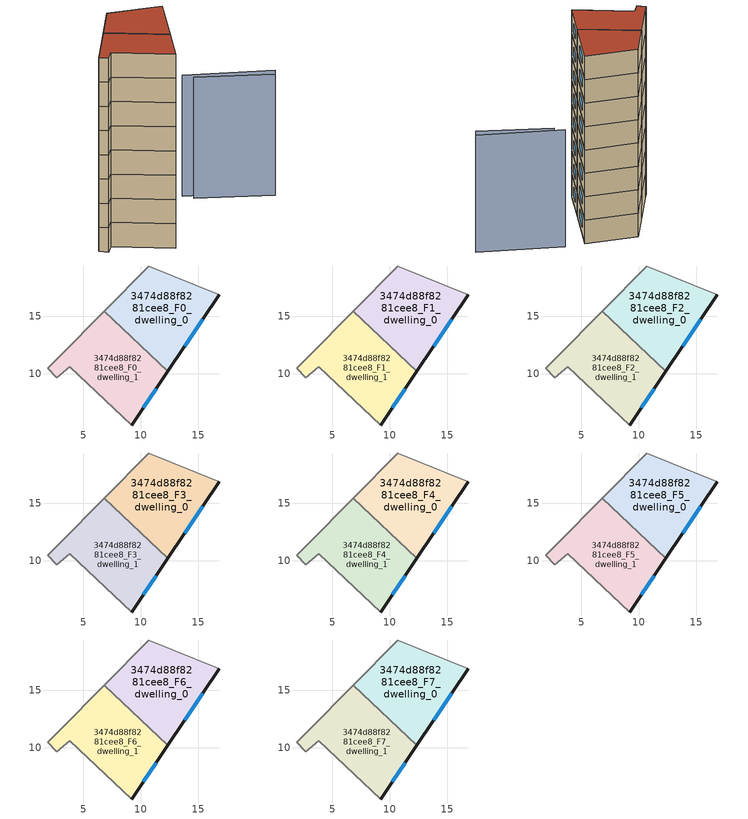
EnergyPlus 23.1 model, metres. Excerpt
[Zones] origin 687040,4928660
3474d88f8281cee8_F0_dwelling_0
 floor ground (EU_floor_Construction): 16.81,16.89 12.34,10.24 6.82,15.45 10.69,19.37 z0
 wall outside (EU_wall_Construction): 12.34,10.24 16.81,16.89 z0:3
 wall adiabatic (EU_wall_Construction): 16.81,16.89 10.69,19.37 6.82,15.45 z0:3
 wall to 3474d88f8281cee8_F0_dwelling_1 (EU_wall_Construction): 6.82,15.45 12.34,10.24 z0:3
 window (EU_Window_Construction): 13.79,12.4 15.36,14.72 z0.98:2.02
3474d88f8281cee8_F0_dwelling_1
 floor ground (EU_floor_Construction): 12.34,10.24 9.19,5.57 3.83,10.63 2.68,9.65 1.91,10.5 2.9,11.49 6.82,15.45 z0
 wall outside (EU_wall_Construction): 9.19,5.57 12.34,10.24 z0:3
 wall adiabatic (EU_wall_Construction): 6.82,15.45 2.9,11.49 1.91,10.5 2.68,9.65 3.83,10.63 9.19,5.57 z0:3
 window (EU_Window_Construction): 10.22,7.08 11.32,8.72 z0.98:2.02
3474d88f8281cee8_F1_dwelling_0
 floor to 3474d88f8281cee8_F0_dwelling_0 (EU_floor_Construction): 16.81,16.89 12.34,10.24 6.82,15.45 10.69,19.37 z3
 wall outside (EU_wall_Construction): 12.34,10.24 16.81,16.89 z3:6
 wall adiabatic (EU_wall_Construction): 16.81,16.89 10.69,19.37 6.82,15.45 z3:6
 wall to 3474d88f8281cee8_F1_dwelling_1 (EU_wall_Construction): 6.82,15.45 12.34,10.24 z3:6
 window (EU_Window_Construction): 13.79,12.4 15.36,14.72 z3.98:5.02
3474d88f8281cee8_F1_dwelling_1
 floor to 3474d88f8281cee8_F0_dwelling_1 (EU_floor_Construction): 12.34,10.24 9.19,5.57 3.83,10.63 2.68,9.65 1.91,10.5 2.9,11.49 6.82,15.45 z3
 wall outside (EU_wall_Construction): 9.19,5.57 12.34,10.24 z3:6
 wall adiabatic (EU_wall_Construction): 6.82,15.45 2.9,11.49 1.91,10.5 2.68,9.65 3.83,10.63 9.19,5.57 z3:6
 window (EU_Window_Construction): 10.22,7.08 11.32,8.72 z3.98:5.02
3474d88f8281cee8_F2_dwelling_0
 floor to 3474d88f8281cee8_F1_dwelling_0 (EU_floor_Construction): 16.81,16.89 12.34,10.24 6.82,15.45 10.69,19.37 z6
 wall outside (EU_wall_Construction): 12.34,10.24 16.81,16.89 z6:9
 wall adiabatic (EU_wall_Construction): 16.81,16.89 10.69,19.37 6.82,15.45 z6:9
 wall to 3474d88f8281cee8_F2_dwelling_1 (EU_wall_Construction): 6.82,15.45 12.34,10.24 z6:9
 window (EU_Window_Construction): 13.79,12.4 15.36,14.72 z6.98:8.02
3474d88f8281cee8_F2_dwelling_1
 floor to 3474d88f8281cee8_F1_dwelling_1 (EU_floor_Construction): 12.34,10.24 9.19,5.57 3.83,10.63 2.68,9.65 1.91,10.5 2.9,11.49 6.82,15.45 z6
 wall outside (EU_wall_Construction): 9.19,5.57 12.34,10.24 z6:9
 wall adiabatic (EU_wall_Construction): 6.82,15.45 2.9,11.49 1.91,10.5 2.68,9.65 3.83,10.63 9.19,5.57 z6:9
 window (EU_Window_Construction): 10.22,7.08 11.32,8.72 z6.98:8.02
3474d88f8281cee8_F3_dwelling_0
 floor to 3474d88f8281cee8_F2_dwelling_0 (EU_floor_Construction): 16.81,16.89 12.34,10.24 6.82,15.45 10.69,19.37 z9
 wall outside (EU_wall_Construction): 12.34,10.24 16.81,16.89 z9:12
 wall adiabatic (EU_wall_Construction): 16.81,16.89 10.69,19.37 6.82,15.45 z9:12
 wall to 3474d88f8281cee8_F3_dwelling_1 (EU_wall_Construction): 6.82,15.45 12.34,10.24 z9:12
 window (EU_Window_Construction): 13.79,12.4 15.36,14.72 z9.98:11.02
3474d88f8281cee8_F3_dwelling_1
 floor to 3474d88f8281cee8_F2_dwelling_1 (EU_floor_Construction): 12.34,10.24 9.19,5.57 3.83,10.63 2.68,9.65 1.91,10.5 2.9,11.49 6.82,15.45 z9
 wall outside (EU_wall_Construction): 9.19,5.57 12.34,10.24 z9:12
 wall adiabatic (EU_wall_Construction): 6.82,15.45 2.9,11.49 1.91,10.5 2.68,9.65 3.83,10.63 9.19,5.57 z9:12
 window (EU_Window_Construction): 10.22,7.08 11.32,8.72 z9.98:11.02
3474d88f8281cee8_F4_dwelling_0
 floor to 3474d88f8281cee8_F3_dwelling_0 (EU_floor_Construction): 16.81,16.89 12.34,10.24 6.82,15.45 10.69,19.37 z12
 wall outside (EU_wall_Construction): 12.34,10.24 16.81,16.89 z12:15
 wall adiabatic (EU_wall_Construction): 16.81,16.89 10.69,19.37 6.82,15.45 z12:15
 wall to 3474d88f8281cee8_F4_dwelling_1 (EU_wall_Construction): 6.82,15.45 12.34,10.24 z12:15
 window (EU_Window_Construction): 13.79,12.4 15.36,14.72 z12.98:14.02
3474d88f8281cee8_F4_dwelling_1
 floor to 3474d88f8281cee8_F3_dwelling_1 (EU_floor_Construction): 12.34,10.24 9.19,5.57 3.83,10.63 2.68,9.65 1.91,10.5 2.9,11.49 6.82,15.45 z12
 wall outside (EU_wall_Construction): 9.19,5.57 12.34,10.24 z12:15
 wall adiabatic (EU_wall_Construction): 6.82,15.45 2.9,11.49 1.91,10.5 2.68,9.65 3.83,10.63 9.19,5.57 z12:15
 window (EU_Window_Construction): 10.22,7.08 11.32,8.72 z12.98:14.02
3474d88f8281cee8_F5_dwelling_0
 floor to 3474d88f8281cee8_F4_dwelling_0 (EU_floor_Construction): 16.81,16.89 12.34,10.24 6.82,15.45 10.69,19.37 z15
 wall outside (EU_wall_Construction): 12.34,10.24 16.81,16.89 z15:18
 wall adiabatic (EU_wall_Construction): 16.81,16.89 10.69,19.37 6.82,15.45 z15:18
 wall to 3474d88f8281cee8_F5_dwelling_1 (EU_wall_Construction): 6.82,15.45 12.34,10.24 z15:18
 window (EU_Window_Construction): 13.79,12.4 15.36,14.72 z15.98:17.02
3474d88f8281cee8_F5_dwelling_1
 floor to 3474d88f8281cee8_F4_dwelling_1 (EU_floor_Construction): 12.34,10.24 9.19,5.57 3.83,10.63 2.68,9.65 1.91,10.5 2.9,11.49 6.82,15.45 z15
 wall outside (EU_wall_Construction): 9.19,5.57 12.34,10.24 z15:18
 wall adiabatic (EU_wall_Construction): 6.82,15.45 2.9,11.49 1.91,10.5 2.68,9.65 3.83,10.63 9.19,5.57 z15:18
 window (EU_Window_Construction): 10.22,7.08 11.32,8.72 z15.98:17.02
3474d88f8281cee8_F6_dwelling_0
 floor to 3474d88f8281cee8_F5_dwelling_0 (EU_floor_Construction): 16.81,16.89 12.34,10.24 6.82,15.45 10.69,19.37 z18
 wall outside (EU_wall_Construction): 12.34,10.24 16.81,16.89 z18:21
 wall adiabatic (EU_wall_Construction): 16.81,16.89 10.69,19.37 6.82,15.45 z18:21
 wall to 3474d88f8281cee8_F6_dwelling_1 (EU_wall_Construction): 6.82,15.45 12.34,10.24 z18:21
 window (EU_Window_Construction): 13.79,12.4 15.36,14.72 z18.98:20.02
3474d88f8281cee8_F6_dwelling_1
 floor to 3474d88f8281cee8_F5_dwelling_1 (EU_floor_Construction): 12.34,10.24 9.19,5.57 3.83,10.63 2.68,9.65 1.91,10.5 2.9,11.49 6.82,15.45 z18
 wall outside (EU_wall_Construction): 9.19,5.57 12.34,10.24 z18:21
 wall adiabatic (EU_wall_Construction): 6.82,15.45 2.9,11.49 1.91,10.5 2.68,9.65 3.83,10.63 9.19,5.57 z18:21
 window (EU_Window_Construction): 10.22,7.08 11.32,8.72 z18.98:20.02
3474d88f8281cee8_F7_dwelling_0
 floor to 3474d88f8281cee8_F6_dwelling_0 (EU_floor_Construction): 16.81,16.89 12.34,10.24 6.82,15.45 10.69,19.37 z21
 wall outside (EU_wall_Construction): 12.34,10.24 16.81,16.89 z21:24
 wall adiabatic (EU_wall_Construction): 16.81,16.89 10.69,19.37 6.82,15.45 z21:24
 wall to 3474d88f8281cee8_F7_dwelling_1 (EU_wall_Construction): 6.82,15.45 12.34,10.24 z21:24
 window (EU_Window_Construction): 13.79,12.4 15.36,14.72 z21.98:23.02
 roof outside (EU_roof_Construction): 12.34,10.24 16.81,16.89 10.69,19.37 6.82,15.45 z24
3474d88f8281cee8_F7_dwelling_1
 floor to 3474d88f8281cee8_F6_dwelling_1 (EU_floor_Construction): 12.34,10.24 9.19,5.57 3.83,10.63 2.68,9.65 1.91,10.5 2.9,11.49 6.82,15.45 z21
 wall outside (EU_wall_Construction): 9.19,5.57 12.34,10.24 z21:24
 wall adiabatic (EU_wall_Construction): 6.82,15.45 2.9,11.49 1.91,10.5 2.68,9.65 3.83,10.63 9.19,5.57 z21:24
 window (EU_Window_Construction): 10.22,7.08 11.32,8.72 z21.98:23.02
 roof outside (EU_roof_Construction): 9.19,5.57 12.34,10.24 6.82,15.45 2.9,11.49 1.91,10.5 2.68,9.65 3.83,10.63 z24
shading: 19.15,16.09 28.15,10.41 / 27.41,9.54 19.8,14.87 z0:15
[Building]
EU S2 Campaign: North Axis=0; Terrain=City; Solar Distribution=FullExterior
[Site:Location]
Bologna: Latitude=44.5; Longitude=11.25; Time Zone=1; Elevation=37
[SizingPeriod:WeatherFileDays]
AnnualSizingPeriod: Begin Month=1; Begin Day of Month=1; End Month=12; End Day of Month=31; Day of Week for Start Day=Monday; Use Weather File Daylight Saving Period=No; Use Weather File Rain and Snow Indicators=No
[MATERIAL]
EU_InternalMass_Material: Roughness=MediumRough; Thickness=0.1; Conductivity=1; Density=1800; Specific Heat=900; Thermal Absorptance=0.9; Solar Absorptance=0.7; Visible Absorptance=0.7
[MATERIAL:NOMASS] Roughness=MediumRough; Thermal Absorptance=0.9; Solar Absorptance=0.7; Visible Absorptance=0.7
Name | Thermal Resistance
EU_wall_NoMass | 0.905828
EU_roof_NoMass | 0.37593
EU_floor_NoMass | 0.67114
[WINDOWMATERIAL:SIMPLEGLAZINGSYSTEM]
EU_Window_SimpleGlazing: UFactor=4.52486; Solar Heat Gain Coefficient=0.85; Visible Transmittance=0.85
[CONSTRUCTION]
EU_wall_Construction: EU_wall_NoMass
EU_roof_Construction: EU_roof_NoMass
EU_floor_Construction: EU_floor_NoMass
EU_InternalMass_Construction: EU_InternalMass_Material
EU_Window_Construction: EU_Window_SimpleGlazing
[ZONE] Type=1; Multiplier=1; Ceiling Height=autocalculate; Floor Area=autocalculate; Part of Total Floor Area=Yes
Name | Volume
3474d88f8281cee8_F0_dwelling_0; 3474d88f8281cee8_F1_dwelling_0; 3474d88f8281cee8_F2_dwelling_0; 3474d88f8281cee8_F3_dwelling_0; 3474d88f8281cee8_F4_dwelling_0; 3474d88f8281cee8_F5_dwelling_0; 3474d88f8281cee8_F6_dwelling_0; 3474d88f8281cee8_F7_dwelling_0 | 140.446
3474d88f8281cee8_F0_dwelling_1; 3474d88f8281cee8_F1_dwelling_1; 3474d88f8281cee8_F2_dwelling_1; 3474d88f8281cee8_F3_dwelling_1; 3474d88f8281cee8_F4_dwelling_1; 3474d88f8281cee8_F5_dwelling_1; 3474d88f8281cee8_F6_dwelling_1; 3474d88f8281cee8_F7_dwelling_1 | 140.444
[INTERNALMASS] Construction=EU_InternalMass_Construction
Name | Zone or ZoneList | Surface Area
3474d88f8281cee8_F0_dwelling_0_EU_InternalMass | 3474d88f8281cee8_F0_dwelling_0 | 46.8154
3474d88f8281cee8_F0_dwelling_1_EU_InternalMass | 3474d88f8281cee8_F0_dwelling_1 | 46.8147
3474d88f8281cee8_F1_dwelling_0_EU_InternalMass | 3474d88f8281cee8_F1_dwelling_0 | 46.8154
3474d88f8281cee8_F1_dwelling_1_EU_InternalMass | 3474d88f8281cee8_F1_dwelling_1 | 46.8147
3474d88f8281cee8_F2_dwelling_0_EU_InternalMass | 3474d88f8281cee8_F2_dwelling_0 | 46.8154
3474d88f8281cee8_F2_dwelling_1_EU_InternalMass | 3474d88f8281cee8_F2_dwelling_1 | 46.8147
3474d88f8281cee8_F3_dwelling_0_EU_InternalMass | 3474d88f8281cee8_F3_dwelling_0 | 46.8154
3474d88f8281cee8_F3_dwelling_1_EU_InternalMass | 3474d88f8281cee8_F3_dwelling_1 | 46.8147
3474d88f8281cee8_F4_dwelling_0_EU_InternalMass | 3474d88f8281cee8_F4_dwelling_0 | 46.8154
3474d88f8281cee8_F4_dwelling_1_EU_InternalMass | 3474d88f8281cee8_F4_dwelling_1 | 46.8147
3474d88f8281cee8_F5_dwelling_0_EU_InternalMass | 3474d88f8281cee8_F5_dwelling_0 | 46.8154
3474d88f8281cee8_F5_dwelling_1_EU_InternalMass | 3474d88f8281cee8_F5_dwelling_1 | 46.8147
3474d88f8281cee8_F6_dwelling_0_EU_InternalMass | 3474d88f8281cee8_F6_dwelling_0 | 46.8154
3474d88f8281cee8_F6_dwelling_1_EU_InternalMass | 3474d88f8281cee8_F6_dwelling_1 | 46.8147
3474d88f8281cee8_F7_dwelling_0_EU_InternalMass | 3474d88f8281cee8_F7_dwelling_0 | 46.8154
3474d88f8281cee8_F7_dwelling_1_EU_InternalMass | 3474d88f8281cee8_F7_dwelling_1 | 46.8147
[OTHEREQUIPMENT] Fuel Type=Electricity; Design Level Calculation Method=Watts/Area; Power per Zone Floor Area=1; Fraction Latent=0; Fraction Radiant=0; Fraction Lost=0; Carbon Dioxide Generation Rate=0; EndUse Subcategory=EU_Step8_InternalGains
Name | Zone or ZoneList or Space or SpaceList | Schedule
EU_Step8_InternalGain_3474d88f8281cee8_F0_dwelling_0_f000 | 3474d88f8281cee8_F0_dwelling_0 | EU_Step8_GainSchedule_3474d88f8281cee8_F0_dwelling_0_f000
EU_Step8_InternalGain_3474d88f8281cee8_F0_dwelling_1_f000 | 3474d88f8281cee8_F0_dwelling_1 | EU_Step8_GainSchedule_3474d88f8281cee8_F0_dwelling_1_f000
EU_Step8_InternalGain_3474d88f8281cee8_F1_dwelling_0_f000 | 3474d88f8281cee8_F1_dwelling_0 | EU_Step8_GainSchedule_3474d88f8281cee8_F1_dwelling_0_f000
EU_Step8_InternalGain_3474d88f8281cee8_F1_dwelling_1_f000 | 3474d88f8281cee8_F1_dwelling_1 | EU_Step8_GainSchedule_3474d88f8281cee8_F1_dwelling_1_f000
EU_Step8_InternalGain_3474d88f8281cee8_F2_dwelling_0_f000 | 3474d88f8281cee8_F2_dwelling_0 | EU_Step8_GainSchedule_3474d88f8281cee8_F2_dwelling_0_f000
EU_Step8_InternalGain_3474d88f8281cee8_F2_dwelling_1_f000 | 3474d88f8281cee8_F2_dwelling_1 | EU_Step8_GainSchedule_3474d88f8281cee8_F2_dwelling_1_f000
EU_Step8_InternalGain_3474d88f8281cee8_F3_dwelling_0_f000 | 3474d88f8281cee8_F3_dwelling_0 | EU_Step8_GainSchedule_3474d88f8281cee8_F3_dwelling_0_f000
EU_Step8_InternalGain_3474d88f8281cee8_F3_dwelling_1_f000 | 3474d88f8281cee8_F3_dwelling_1 | EU_Step8_GainSchedule_3474d88f8281cee8_F3_dwelling_1_f000
EU_Step8_InternalGain_3474d88f8281cee8_F4_dwelling_0_f000 | 3474d88f8281cee8_F4_dwelling_0 | EU_Step8_GainSchedule_3474d88f8281cee8_F4_dwelling_0_f000
EU_Step8_InternalGain_3474d88f8281cee8_F4_dwelling_1_f000 | 3474d88f8281cee8_F4_dwelling_1 | EU_Step8_GainSchedule_3474d88f8281cee8_F4_dwelling_1_f000
EU_Step8_InternalGain_3474d88f8281cee8_F5_dwelling_0_f000 | 3474d88f8281cee8_F5_dwelling_0 | EU_Step8_GainSchedule_3474d88f8281cee8_F5_dwelling_0_f000
EU_Step8_InternalGain_3474d88f8281cee8_F5_dwelling_1_f000 | 3474d88f8281cee8_F5_dwelling_1 | EU_Step8_GainSchedule_3474d88f8281cee8_F5_dwelling_1_f000
EU_Step8_InternalGain_3474d88f8281cee8_F6_dwelling_0_f000 | 3474d88f8281cee8_F6_dwelling_0 | EU_Step8_GainSchedule_3474d88f8281cee8_F6_dwelling_0_f000
EU_Step8_InternalGain_3474d88f8281cee8_F6_dwelling_1_f000 | 3474d88f8281cee8_F6_dwelling_1 | EU_Step8_GainSchedule_3474d88f8281cee8_F6_dwelling_1_f000
EU_Step8_InternalGain_3474d88f8281cee8_F7_dwelling_0_f000 | 3474d88f8281cee8_F7_dwelling_0 | EU_Step8_GainSchedule_3474d88f8281cee8_F7_dwelling_0_f000
EU_Step8_InternalGain_3474d88f8281cee8_F7_dwelling_1_f000 | 3474d88f8281cee8_F7_dwelling_1 | EU_Step8_GainSchedule_3474d88f8281cee8_F7_dwelling_1_f000
[ZONEVENTILATION:DESIGNFLOWRATE] Schedule=EU_AlwaysOn; Design Flow Rate Calculation Method=AirChanges/Hour; Air Changes per Hour=0.73129; Ventilation Type=Natural; Fan Pressure Rise=0; Fan Total Efficiency=1; Constant Term Coefficient=1; Temperature Term Coefficient=0; Velocity Term Coefficient=0; Velocity Squared Term Coefficient=0; Minimum Indoor Temperature=-100; Maximum Indoor Temperature=100; Delta Temperature=-100; Minimum Outdoor Temperature=-100; Maximum Outdoor Temperature=100; Maximum Wind Speed=40
Name | Zone or ZoneList or Space or SpaceList
EU_ConstantAir_3474d88f8281cee8_F0_dwelling_0 | 3474d88f8281cee8_F0_dwelling_0
EU_ConstantAir_3474d88f8281cee8_F0_dwelling_1 | 3474d88f8281cee8_F0_dwelling_1
EU_ConstantAir_3474d88f8281cee8_F1_dwelling_0 | 3474d88f8281cee8_F1_dwelling_0
EU_ConstantAir_3474d88f8281cee8_F1_dwelling_1 | 3474d88f8281cee8_F1_dwelling_1
EU_ConstantAir_3474d88f8281cee8_F2_dwelling_0 | 3474d88f8281cee8_F2_dwelling_0
EU_ConstantAir_3474d88f8281cee8_F2_dwelling_1 | 3474d88f8281cee8_F2_dwelling_1
EU_ConstantAir_3474d88f8281cee8_F3_dwelling_0 | 3474d88f8281cee8_F3_dwelling_0
EU_ConstantAir_3474d88f8281cee8_F3_dwelling_1 | 3474d88f8281cee8_F3_dwelling_1
EU_ConstantAir_3474d88f8281cee8_F4_dwelling_0 | 3474d88f8281cee8_F4_dwelling_0
EU_ConstantAir_3474d88f8281cee8_F4_dwelling_1 | 3474d88f8281cee8_F4_dwelling_1
EU_ConstantAir_3474d88f8281cee8_F5_dwelling_0 | 3474d88f8281cee8_F5_dwelling_0
EU_ConstantAir_3474d88f8281cee8_F5_dwelling_1 | 3474d88f8281cee8_F5_dwelling_1
EU_ConstantAir_3474d88f8281cee8_F6_dwelling_0 | 3474d88f8281cee8_F6_dwelling_0
EU_ConstantAir_3474d88f8281cee8_F6_dwelling_1 | 3474d88f8281cee8_F6_dwelling_1
EU_ConstantAir_3474d88f8281cee8_F7_dwelling_0 | 3474d88f8281cee8_F7_dwelling_0
EU_ConstantAir_3474d88f8281cee8_F7_dwelling_1 | 3474d88f8281cee8_F7_dwelling_1
[HVACTEMPLATE:THERMOSTAT] Constant Heating Setpoint=20; Constant Cooling Setpoint=50
EU_HeatOnly_3474d88f8281cee8_F0_dwelling_0; EU_HeatOnly_3474d88f8281cee8_F0_dwelling_1; EU_HeatOnly_3474d88f8281cee8_F1_dwelling_0; EU_HeatOnly_3474d88f8281cee8_F1_dwelling_1; EU_HeatOnly_3474d88f8281cee8_F2_dwelling_0; EU_HeatOnly_3474d88f8281cee8_F2_dwelling_1; EU_HeatOnly_3474d88f8281cee8_F3_dwelling_0; EU_HeatOnly_3474d88f8281cee8_F3_dwelling_1; EU_HeatOnly_3474d88f8281cee8_F4_dwelling_0; EU_HeatOnly_3474d88f8281cee8_F4_dwelling_1; EU_HeatOnly_3474d88f8281cee8_F5_dwelling_0; EU_HeatOnly_3474d88f8281cee8_F5_dwelling_1; EU_HeatOnly_3474d88f8281cee8_F6_dwelling_0; EU_HeatOnly_3474d88f8281cee8_F6_dwelling_1; EU_HeatOnly_3474d88f8281cee8_F7_dwelling_0; EU_HeatOnly_3474d88f8281cee8_F7_dwelling_1
[HVACTEMPLATE:ZONE:IDEALLOADSAIRSYSTEM] System Availability Schedule=EU_AlwaysOn; Maximum Heating Supply Air Temperature=50; Minimum Cooling Supply Air Temperature=13; Maximum Heating Supply Air Humidity Ratio=0.0156; Minimum Cooling Supply Air Humidity Ratio=0.0077; Heating Limit=NoLimit; Cooling Limit=NoLimit; Heating Availability Schedule=EU_AlwaysOn; Cooling Availability Schedule=EU_CoolingOff; Dehumidification Control Type=ConstantSensibleHeatRatio; Cooling Sensible Heat Ratio=0.7; Dehumidification Setpoint=60; Humidification Control Type=None; Humidification Setpoint=30; Outdoor Air Method=None; Outdoor Air Flow Rate per Person=0.00944; Outdoor Air Flow Rate per Zone Floor Area=0; Outdoor Air Flow Rate per Zone=0; Demand Controlled Ventilation Type=None; Outdoor Air Economizer Type=NoEconomizer; Heat Recovery Type=None; Sensible Heat Recovery Effectiveness=0.7; Latent Heat Recovery Effectiveness=0.65
Name | Template Thermostat
3474d88f8281cee8_F0_dwelling_0 | EU_HeatOnly_3474d88f8281cee8_F0_dwelling_0
3474d88f8281cee8_F0_dwelling_1 | EU_HeatOnly_3474d88f8281cee8_F0_dwelling_1
3474d88f8281cee8_F1_dwelling_0 | EU_HeatOnly_3474d88f8281cee8_F1_dwelling_0
3474d88f8281cee8_F1_dwelling_1 | EU_HeatOnly_3474d88f8281cee8_F1_dwelling_1
3474d88f8281cee8_F2_dwelling_0 | EU_HeatOnly_3474d88f8281cee8_F2_dwelling_0
3474d88f8281cee8_F2_dwelling_1 | EU_HeatOnly_3474d88f8281cee8_F2_dwelling_1
3474d88f8281cee8_F3_dwelling_0 | EU_HeatOnly_3474d88f8281cee8_F3_dwelling_0
3474d88f8281cee8_F3_dwelling_1 | EU_HeatOnly_3474d88f8281cee8_F3_dwelling_1
3474d88f8281cee8_F4_dwelling_0 | EU_HeatOnly_3474d88f8281cee8_F4_dwelling_0
3474d88f8281cee8_F4_dwelling_1 | EU_HeatOnly_3474d88f8281cee8_F4_dwelling_1
3474d88f8281cee8_F5_dwelling_0 | EU_HeatOnly_3474d88f8281cee8_F5_dwelling_0
3474d88f8281cee8_F5_dwelling_1 | EU_HeatOnly_3474d88f8281cee8_F5_dwelling_1
3474d88f8281cee8_F6_dwelling_0 | EU_HeatOnly_3474d88f8281cee8_F6_dwelling_0
3474d88f8281cee8_F6_dwelling_1 | EU_HeatOnly_3474d88f8281cee8_F6_dwelling_1
3474d88f8281cee8_F7_dwelling_0 | EU_HeatOnly_3474d88f8281cee8_F7_dwelling_0
3474d88f8281cee8_F7_dwelling_1 | EU_HeatOnly_3474d88f8281cee8_F7_dwelling_1
[SIZING:ZONE] Zone Cooling Design Supply Air Temperature Input Method=SupplyAirTemperature; Zone Cooling Design Supply Air Temperature=13; Zone Heating Design Supply Air Temperature Input Method=SupplyAirTemperature; Zone Heating Design Supply Air Temperature=50; Zone Cooling Design Supply Air Humidity Ratio=0.008; Zone Heating Design Supply Air Humidity Ratio=0.008; Cooling Design Air Flow Method=DesignDay; Cooling Design Air Flow Rate=0; Cooling Minimum Air Flow per Zone Floor Area=0.000762; Cooling Minimum Air Flow=0; Cooling Minimum Air Flow Fraction=0.2; Heating Design Air Flow Method=DesignDay; Heating Design Air Flow Rate=0; Heating Maximum Air Flow per Zone Floor Area=0.002032; Heating Maximum Air Flow=0.141576; Heating Maximum Air Flow Fraction=0.3; Account for Dedicated Outdoor Air System=No; Dedicated Outdoor Air System Control Strategy=NeutralSupplyAir; Dedicated Outdoor Air Low Setpoint Temperature for Design=autosize; Dedicated Outdoor Air High Setpoint Temperature for Design=autosize; Zone Load Sizing Method=Sensible Load Only No Latent Load; Zone Latent Cooling Design Supply Air Humidity Ratio Input Method=HumidityRatioDifference; Zone Cooling Design Supply Air Humidity Ratio Difference=0.005; Zone Latent Heating Design Supply Air Humidity Ratio Input Method=HumidityRatioDifference; Zone Humidification Design Supply Air Humidity Ratio Difference=0.005
3474d88f8281cee8_F0_dwelling_0; 3474d88f8281cee8_F0_dwelling_1; 3474d88f8281cee8_F1_dwelling_0; 3474d88f8281cee8_F1_dwelling_1; 3474d88f8281cee8_F2_dwelling_0; 3474d88f8281cee8_F2_dwelling_1; 3474d88f8281cee8_F3_dwelling_0; 3474d88f8281cee8_F3_dwelling_1; 3474d88f8281cee8_F4_dwelling_0; 3474d88f8281cee8_F4_dwelling_1; 3474d88f8281cee8_F5_dwelling_0; 3474d88f8281cee8_F5_dwelling_1; 3474d88f8281cee8_F6_dwelling_0; 3474d88f8281cee8_F6_dwelling_1; 3474d88f8281cee8_F7_dwelling_0; 3474d88f8281cee8_F7_dwelling_1
[SCHEDULE:CONSTANT]
Name | Hourly Value
EU_AlwaysOn | 1
EU_CoolingOff | 0
[SCHEDULE:FILE] Column Number=1; Rows to Skip at Top=0; Number of Hours of Data=8760; Column Separator=Comma; Interpolate to Timestep=No; Minutes per Item=60; Adjust Schedule for Daylight Savings=Yes
Name | File
EU_Step8_GainSchedule_3474d88f8281cee8_F0_dwelling_0_f000 | ../../schedules/3474d88f8281cee8/3474d88f8281cee8_F0_dwelling_0_f000_gain.csv
EU_Step8_GainSchedule_3474d88f8281cee8_F0_dwelling_1_f000 | ../../schedules/3474d88f8281cee8/3474d88f8281cee8_F0_dwelling_1_f000_gain.csv
EU_Step8_GainSchedule_3474d88f8281cee8_F1_dwelling_0_f000 | ../../schedules/3474d88f8281cee8/3474d88f8281cee8_F1_dwelling_0_f000_gain.csv
EU_Step8_GainSchedule_3474d88f8281cee8_F1_dwelling_1_f000 | ../../schedules/3474d88f8281cee8/3474d88f8281cee8_F1_dwelling_1_f000_gain.csv
EU_Step8_GainSchedule_3474d88f8281cee8_F2_dwelling_0_f000 | ../../schedules/3474d88f8281cee8/3474d88f8281cee8_F2_dwelling_0_f000_gain.csv
EU_Step8_GainSchedule_3474d88f8281cee8_F2_dwelling_1_f000 | ../../schedules/3474d88f8281cee8/3474d88f8281cee8_F2_dwelling_1_f000_gain.csv
EU_Step8_GainSchedule_3474d88f8281cee8_F3_dwelling_0_f000 | ../../schedules/3474d88f8281cee8/3474d88f8281cee8_F3_dwelling_0_f000_gain.csv
EU_Step8_GainSchedule_3474d88f8281cee8_F3_dwelling_1_f000 | ../../schedules/3474d88f8281cee8/3474d88f8281cee8_F3_dwelling_1_f000_gain.csv
EU_Step8_GainSchedule_3474d88f8281cee8_F4_dwelling_0_f000 | ../../schedules/3474d88f8281cee8/3474d88f8281cee8_F4_dwelling_0_f000_gain.csv
EU_Step8_GainSchedule_3474d88f8281cee8_F4_dwelling_1_f000 | ../../schedules/3474d88f8281cee8/3474d88f8281cee8_F4_dwelling_1_f000_gain.csv
EU_Step8_GainSchedule_3474d88f8281cee8_F5_dwelling_0_f000 | ../../schedules/3474d88f8281cee8/3474d88f8281cee8_F5_dwelling_0_f000_gain.csv
EU_Step8_GainSchedule_3474d88f8281cee8_F5_dwelling_1_f000 | ../../schedules/3474d88f8281cee8/3474d88f8281cee8_F5_dwelling_1_f000_gain.csv
EU_Step8_GainSchedule_3474d88f8281cee8_F6_dwelling_0_f000 | ../../schedules/3474d88f8281cee8/3474d88f8281cee8_F6_dwelling_0_f000_gain.csv
EU_Step8_GainSchedule_3474d88f8281cee8_F6_dwelling_1_f000 | ../../schedules/3474d88f8281cee8/3474d88f8281cee8_F6_dwelling_1_f000_gain.csv
EU_Step8_GainSchedule_3474d88f8281cee8_F7_dwelling_0_f000 | ../../schedules/3474d88f8281cee8/3474d88f8281cee8_F7_dwelling_0_f000_gain.csv
EU_Step8_GainSchedule_3474d88f8281cee8_F7_dwelling_1_f000 | ../../schedules/3474d88f8281cee8/3474d88f8281cee8_F7_dwelling_1_f000_gain.csv
